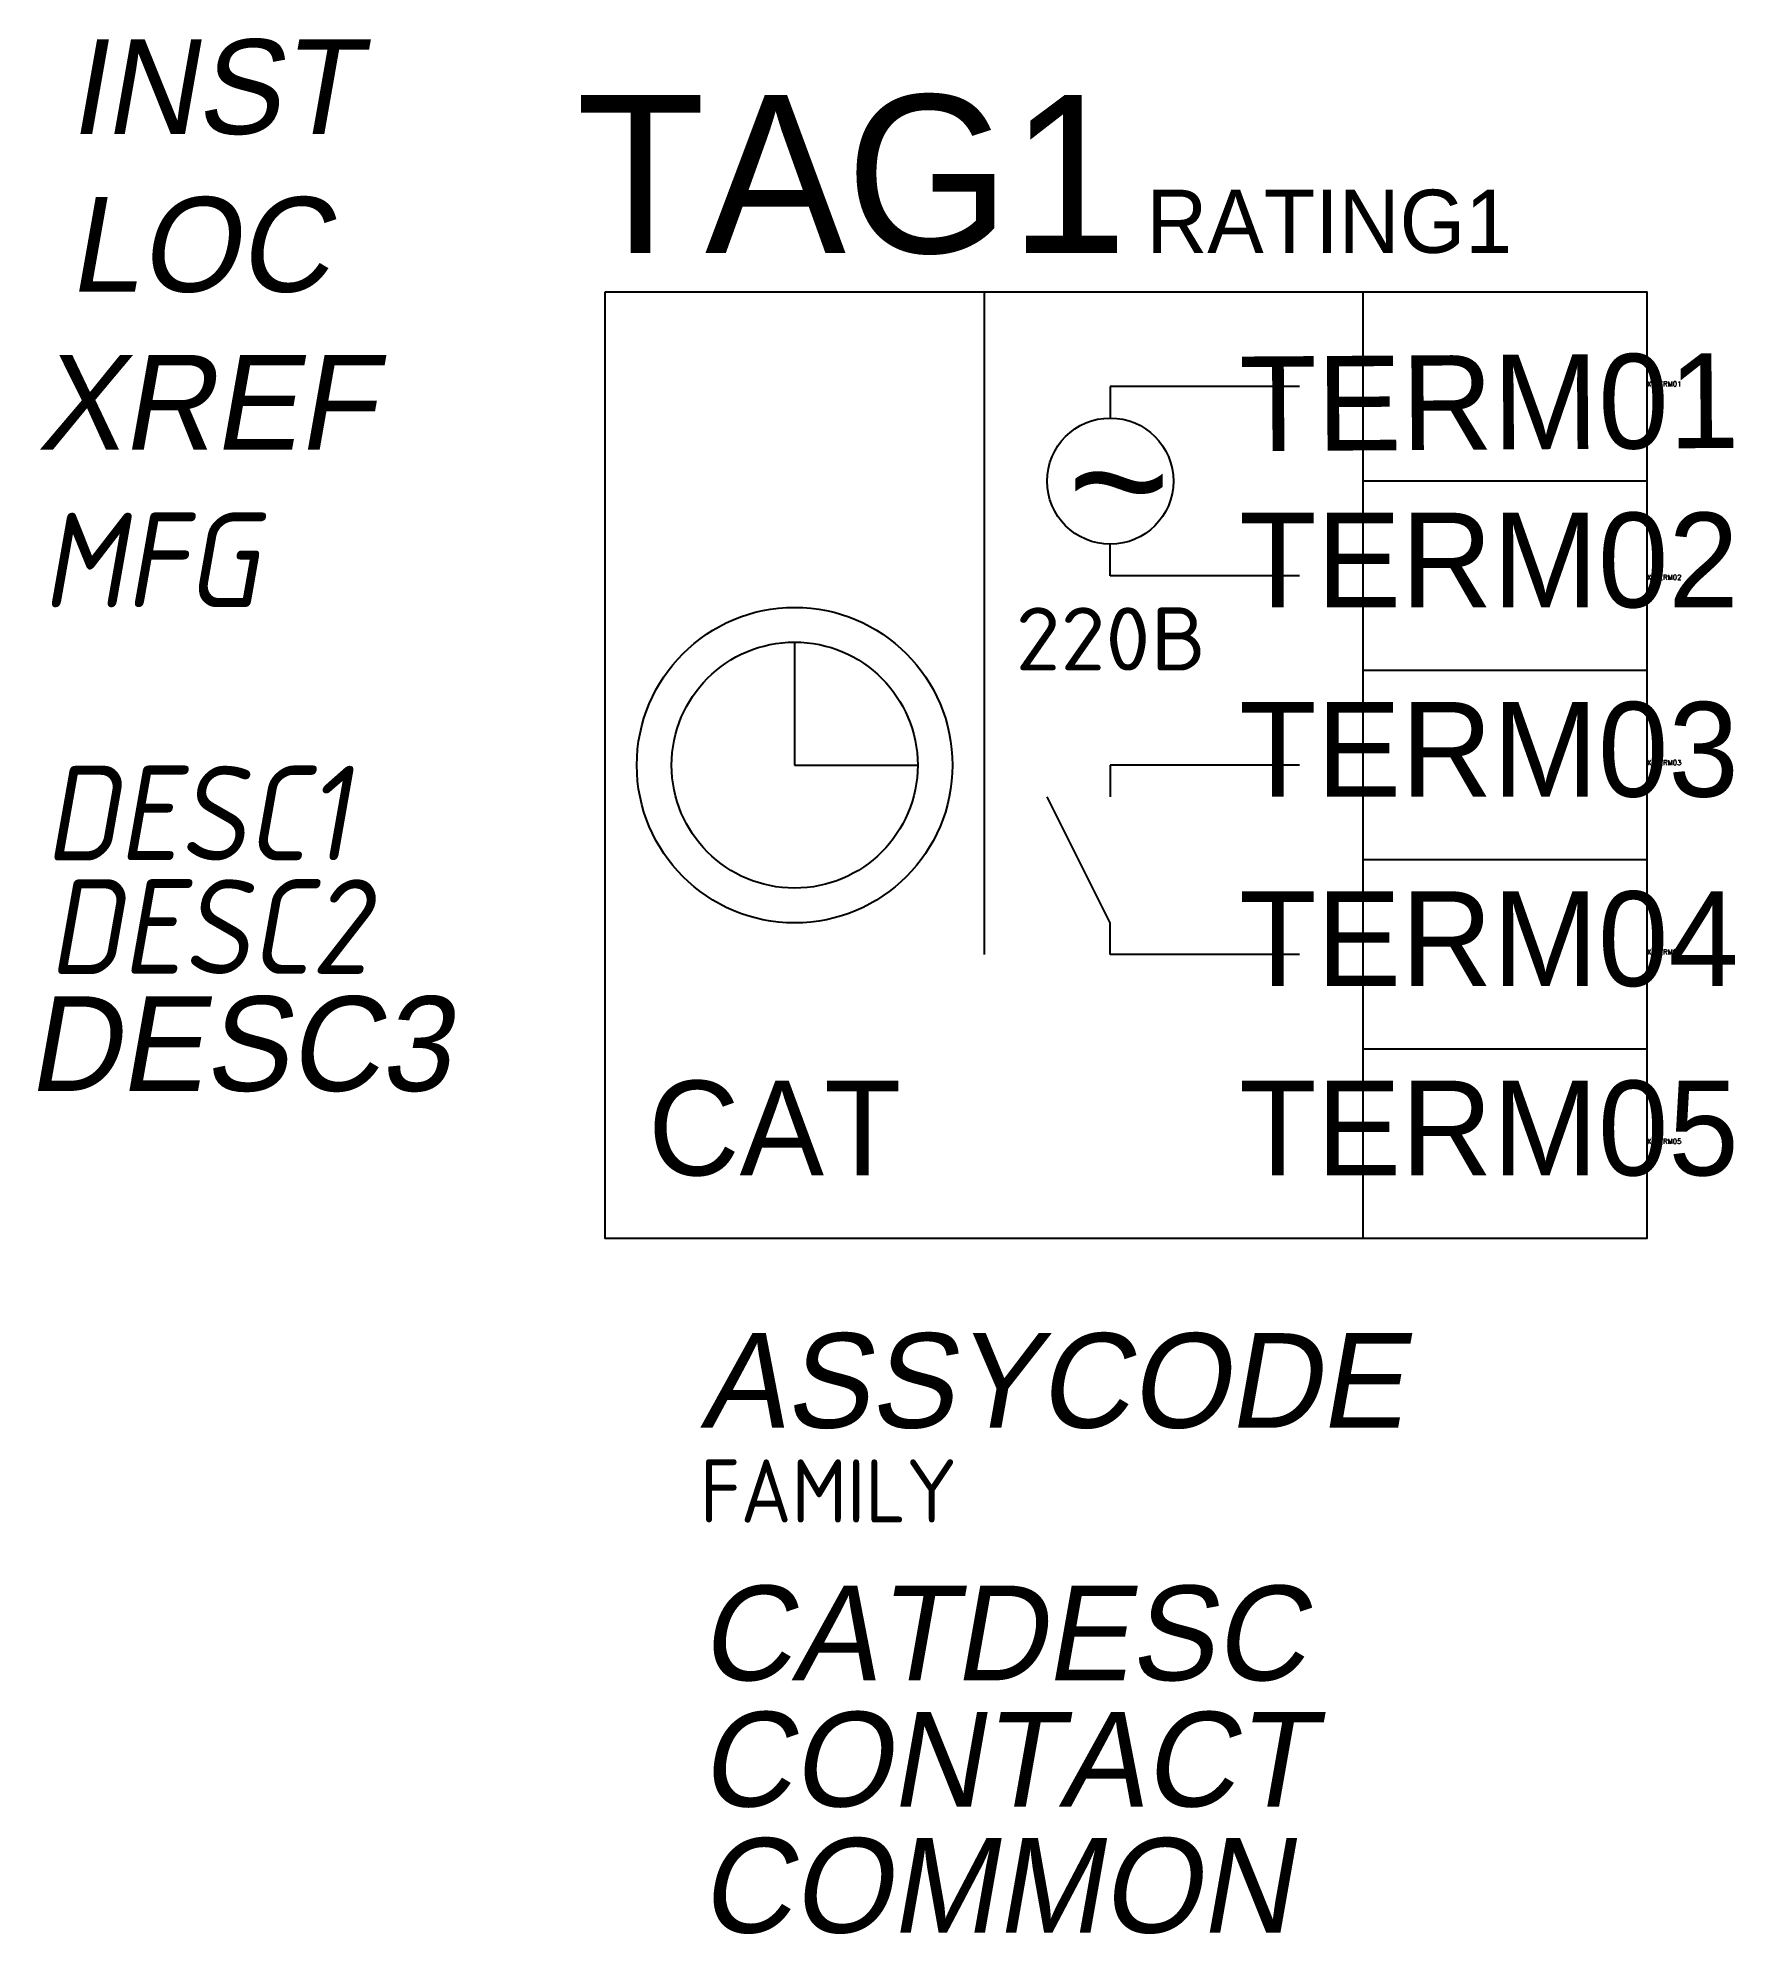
# Model space of a CAD drawing. Extents: x -25.5 to 1.4, y -24.5 to 5.5.
import ezdxf
from ezdxf.enums import TextEntityAlignment as Align

# ---------------------------------------------------------------- set-up
doc = ezdxf.new("R2010")
doc.units = 0
doc.header["$MEASUREMENT"] = 0
doc.styles.add('WD', font='txt.shx')
doc.styles.add('WD_IEC', font='isocp2.shx', dxfattribs={"width": 0.9, "height": 4})

msp = doc.modelspace()

# ---------------------------------------------------------------- linework, layer by layer
for p, q in [((-10.5, 1.5), (-10.5, -9)), ((-4.5, 1.5), (-4.5, -13.5)), ((-5.5, 0), (-8.5, 0)), ((-8.5, 0), (-8.5, -0.5)), ((0, -1.5), (-4.5, -1.5)), ((-8.5, -3), (-8.5, -2.5)), ((-5.5, -3), (-8.5, -3)), ((-4.5, -3), (-4.5, -3)), ((-13.5, -4.051), (-13.5, -6)), ((0, -4.5), (-4.5, -4.5)), ((-13.5, -6), (-11.551, -6)), ((-5.5, -6), (-8.5, -6)), ((-8.5, -6), (-8.5, -6.5)), ((-8.5, -8.5), (-9.5, -6.5)), ((0, -7.5), (-4.5, -7.5)), ((-8.5, -9), (-8.5, -8.5)), ((-5.5, -9), (-8.5, -9)), ((0, -10.5), (-4.5, -10.5))]:
    msp.add_line(p, q)
msp.add_lwpolyline([(-16.5, 1.5), (0, 1.5), (0, -13.5), (-16.5, -13.5)], close=True)
for centre, radius in [((-8.5, -1.5), 1), ((-13.5, -6), 2.5), ((-13.5, -6), 1.949)]:
    msp.add_circle(centre, radius)

# ---------------------------------------------------------------- texts
at = {"style": 'WD'}
msp.add_text('220В', height=1, dxfattribs=at).set_placement((-10, -4.5))
at = {"insert": (-9.182, -0.484), "char_height": 2.01, "attachment_point": 1, "style": 'WD'}
msp.add_mtext_dynamic_manual_height_columns('{\\fArial|b0|i0|c0|p34;~}', width=0.60227, gutter_width=0.05, heights=[0], dxfattribs=at)
at = {"oblique": 10, "flags": 1}
for tag, p in [('INST', (-25, 4)), ('LOC', (-25, 1.5)), ('XREF', (-25.5, -1)), ('DESC3', (-25.652, -11.162)), ('ASSYCODE', (-15, -16.5)), ('CATDESC', (-15, -20.5)), ('CONTACT', (-15, -22.5)), ('COMMON', (-15, -24.5))]:
    msp.add_attdef(tag, p, '', height=1.5, dxfattribs=at)
msp.add_attdef('TAG1', text='TE', height=2.5).set_placement((-12.595, 2.117), align=Align.CENTER)
msp.add_attdef('RATING1', (-7.928, 2.117), '1мин - 168ч', height=1)
at = {"linetype": 'Continuous'}
for tag, text, rotation, p in [('TERM01', '1', 0.3906, (-2.5, 0.5)), ('TERM02', '2', 0.0078, (-2.5, -2)), ('TERM03', '3', 0.0078, (-2.5, -5)), ('TERM04', '4', 0.0078, (-2.5, -8)), ('TERM05', '5', 0.0078, (-2.5, -11))]:
    msp.add_attdef(tag, text=text, height=1.5, rotation=rotation, dxfattribs=at).set_placement(p, align=Align.TOP_CENTER)
at = {"flags": 1}
for tag, p, s, height, style in [('X1TERM01', (0, 0), '', 0.08, 'WD'), ('X1TERM01', (0, 0), '', 0.08, 'WD'), ('X1TERM02', (0, -3.065), '', 0.08, 'WD'), ('X1TERM03', (0, -6), '', 0.08, 'WD'), ('X1TERM04', (0, -9), '', 0.08, 'WD'), ('X1TERM05', (0, -12), '', 0.08, 'WD'), ('FAMILY', (-15, -18), 'TD_ACKO', 1, 'WD_IEC')]:
    msp.add_attdef(tag, p, s, height=height, dxfattribs=dict(at, style=style))
at = {"style": 'WD_IEC', "oblique": 10, "flags": 1}
for tag, text, p in [('MFG', 'ACKO', (-22, -3.5)), ('DESC1', '', (-20.549, -7.51)), ('DESC2', '', (-20.244, -9.309))]:
    msp.add_attdef(tag, text=text, height=1.5, dxfattribs=at).set_placement(p, align=Align.RIGHT)
at = {"flags": 1}
msp.add_attdef('CAT', (-15.821, -12.5), '3SHC18A', height=1.5, dxfattribs=at)

doc.saveas('drawing.dxf')
